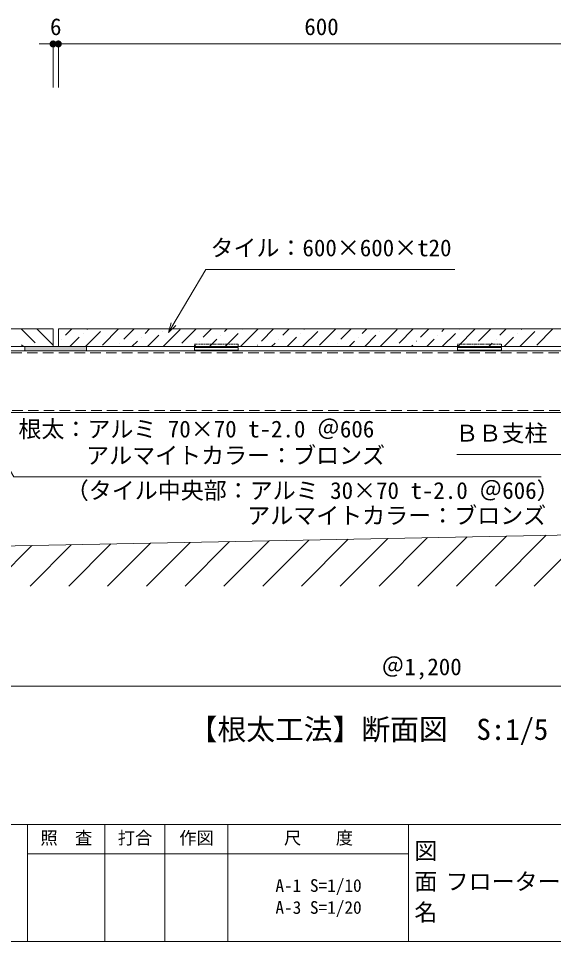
# Model space of a CAD drawing. Units: millimetres, scale not verified, with parts at other scales. Extents: x -4007 to 4007, y -2741 to 2832.
# Drawn here: x 1159 to 2379, y -2741 to -639 of the extents above; entities that cross this region are included whole.
import ezdxf
from ezdxf.enums import TextEntityAlignment as Align

# ---------------------------------------------------------------- set-up
doc = ezdxf.new("R2010")
doc.units = ezdxf.units.MM
doc.header["$LTSCALE"] = 20
doc.linetypes.add('DASHED1', pattern=[1.8, 1.2, -0.6])
for name, color, linetype, lineweight in [('0-0_0-A01-枠A', 4, 'Continuous', 9), ('0-4_0-A11-寸法_詳細', 5, 'Continuous', 9), ('0-5_0', 7, 'Continuous', 9), ('0-8_A-B03-文字_書込_小', 7, 'Continuous', 9), ('0-9_A-E01-仕上太線', 5, 'Continuous', 9), ('0-C_A-D09-金物_鋼材', 1, 'Continuous', 9), ('0-F_A-C03-壁種別', 4, 'Continuous', 9), ('1-1_ｱﾙﾐ', 1, 'Continuous', 9), ('1-2_A-C02-ハッチング', 134, 'Continuous', 9), ('1-6_SUNPO_s', 4, 'Continuous', 9)]:
    doc.layers.add(name, color=color, linetype=linetype, lineweight=lineweight)
doc.layers.add('0-2_0-A02-枠B', color=5, linetype='Continuous')
doc.layers.add('0-6_A-B01-文字_タイトル室名', color=2, linetype='Continuous')
doc.styles.add('ＭＳ ゴシック', font='')
doc.styles.get('ＭＳ ゴシック').set_extended_font_data('MS Gothic')

# ---------------------------------------------------------------- blocks, each defined once
blk = doc.blocks.new('waku')
at = {"layer": '0-0_0-A01-枠A'}
for p, q in [((396.67, 900), (15275.25, 900)), ((10769.7, 900), (10769.7, 366.67)), ((11121.91, 900), (11121.91, 366.67)), ((11396.81, 900), (11396.81, 366.67)), ((11682.71, 900), (11682.71, 366.67)), ((12507.45, 900), (12507.45, 766.67)), ((396.67, 366.67), (15329.75, 366.67))]:
    blk.add_line(p, q, dxfattribs=at)
blk.add_lwpolyline([(10769.7, 766.67), (12507.45, 766.67), (12507.45, 366.67)], dxfattribs=at)
at = {"layer": '0-2_0-A02-枠B', "color": 6, "style": 'ＭＳ ゴシック'}
for s, height, p in [('照\u3000査', 57.77, (10828.85, 792.23)), ('打合', 57.77, (11181.39, 792.23)), ('作図', 57.77, (11461.79, 792.23)), ('尺\u3000\u3000度', 57.77, (11939.14, 792.23)), ('図', 76.98, (12533.55, 718.53)), ('面', 76.98, (12533.55, 578.53)), ('名', 76.98, (12533.55, 438.53))]:
    blk.add_text(s, height=height, dxfattribs=at).set_placement(p, align=Align.BOTTOM_LEFT)
blk = doc.blocks.new('_Dot')
at = {"layer": '0-5_0'}
blk.add_line((-10, 0), (-20, 0), dxfattribs=at)
for points in [[(0, 0), (-10, 0), (-9.92, 1.25)], [(0, 0), (-9.92, -1.25), (-10, 0)], [(0, 0), (-9.92, 1.25), (-9.69, 2.49)], [(0, 0), (-9.69, -2.49), (-9.92, -1.25)], [(0, 0), (-9.69, 2.49), (-9.3, 3.68)], [(0, 0), (-9.3, -3.68), (-9.69, -2.49)], [(0, 0), (-9.3, 3.68), (-8.76, 4.82)], [(0, 0), (-8.76, -4.82), (-9.3, -3.68)], [(0, 0), (-8.76, 4.82), (-8.09, 5.88)], [(0, 0), (-8.09, -5.88), (-8.76, -4.82)], [(0, 0), (-8.09, 5.88), (-7.29, 6.85)], [(0, 0), (-7.29, -6.85), (-8.09, -5.88)], [(0, 0), (-7.29, 6.85), (-6.37, 7.71)], [(0, 0), (-6.37, -7.71), (-7.29, -6.85)], [(0, 0), (-6.37, 7.71), (-5.36, 8.44)], [(0, 0), (-5.36, -8.44), (-6.37, -7.71)], [(0, 0), (-5.36, 8.44), (-4.26, 9.05)], [(0, 0), (-4.26, -9.05), (-5.36, -8.44)], [(0, 0), (-4.26, 9.05), (-3.09, 9.51)], [(0, 0), (-3.09, -9.51), (-4.26, -9.05)], [(0, 0), (-3.09, 9.51), (-1.87, 9.82)], [(0, 0), (-1.87, -9.82), (-3.09, -9.51)], [(0, 0), (-1.87, 9.82), (-0.63, 9.98)], [(0, 0), (-0.63, -9.98), (-1.87, -9.82)], [(0, 0), (-0.63, 9.98), (0.63, 9.98)], [(0, 0), (0.63, -9.98), (-0.63, -9.98)], [(0, 0), (0.63, 9.98), (1.87, 9.82)], [(0, 0), (1.87, 9.82), (3.09, 9.51)], [(0, 0), (3.09, 9.51), (4.26, 9.05)], [(0, 0), (4.26, 9.05), (5.36, 8.44)], [(0, 0), (5.36, 8.44), (6.37, 7.71)], [(0, 0), (6.37, 7.71), (7.29, 6.85)], [(0, 0), (7.29, 6.85), (8.09, 5.88)], [(0, 0), (8.09, 5.88), (8.76, 4.82)], [(0, 0), (8.76, 4.82), (9.3, 3.68)], [(0, 0), (9.3, 3.68), (9.69, 2.49)], [(0, 0), (9.69, 2.49), (9.92, 1.25)], [(0, 0), (9.92, 1.25), (10, 0)], [(0, 0), (1.87, -9.82), (0.63, -9.98)], [(0, 0), (3.09, -9.51), (1.87, -9.82)], [(0, 0), (4.26, -9.05), (3.09, -9.51)], [(0, 0), (5.36, -8.44), (4.26, -9.05)], [(0, 0), (6.37, -7.71), (5.36, -8.44)], [(0, 0), (7.29, -6.85), (6.37, -7.71)], [(0, 0), (8.09, -5.88), (7.29, -6.85)], [(0, 0), (8.76, -4.82), (8.09, -5.88)], [(0, 0), (9.3, -3.68), (8.76, -4.82)], [(0, 0), (9.69, -2.49), (9.3, -3.68)], [(0, 0), (9.92, -1.25), (9.69, -2.49)], [(0, 0), (10, 0), (9.92, -1.25)]]:
    blk.add_solid(points, dxfattribs=at)
blk = doc.blocks.new('プレートA-C')
at = {"layer": '0-5_0', "linetype": 'DASHED1'}
blk.add_lwpolyline([(-500, 130), (500, 130), (500, 54.1), (-500, 54.1)], close=True, dxfattribs=at)
at = {"layer": '0-5_0'}
blk.add_lwpolyline([(-500, 54.1), (500, 54.1), (500, 0), (-500, 0)], close=True, dxfattribs=at)
blk = doc.blocks.new('G$C93F2C324')
at = {"layer": '0-5_0'}
blk.add_lwpolyline([(-500, 20), (500, 20), (500, 0), (-500, 0)], close=True, dxfattribs=at)
at = {"layer": '1-2_A-C02-ハッチング'}
blk.add_solid([(-500, 20), (-500, 0), (500, 20), (500, 0)], dxfattribs=at)
at = {"layer": '0-C_A-D09-金物_鋼材'}
blk.add_blockref('プレートA-C', (0, 20), dxfattribs=at)
blk = doc.blocks.new('_Open30')
at = {"layer": '1-6_SUNPO_s'}
blk.add_line((0, 0), (-20, 0), dxfattribs=at)
blk.add_lwpolyline([(-20, 5.36), (0, 0), (-20, -5.36)], dxfattribs=at)

msp = doc.modelspace()

# ---------------------------------------------------------------- linework, layer by layer
at = {"layer": '0-4_0-A11-寸法_詳細'}
for p, q in [((1222.32, -697.18), (1206.32, -697.18)), ((1238.32, -796.27), (1238.32, -697.18)), ((1250.32, -697.18), (1238.32, -697.18)), ((1250.32, -796.27), (1250.32, -697.18)), ((1250.32, -796.27), (1250.32, -697.18)), ((2434.32, -697.18), (1266.32, -697.18)), ((1266.32, -697.18), (1282.32, -697.18)), ((3263.18, -2159.78), (895.18, -2159.78))]:
    msp.add_line(p, q, dxfattribs=at)
at = {"layer": '0-8_A-B03-文字_書込_小'}
for points in [[(2153.88, -1210.39), (1586.62, -1210.39), (1508.96, -1341.41)], [(2350.86, -1682.92), (1148.84, -1682.92), (1037, -1494.23)], [(2158.4, -1632.35), (3074.86, -1632.35), (3136.09, -1735.66)]]:
    msp.add_lwpolyline(points, dxfattribs=at)
at = {"layer": '0-9_A-E01-仕上太線', "color": 4}
msp.add_line((3798.99, -1787.13), (279.18, -1857.52), dxfattribs=at)
msp.add_lwpolyline([(279.18, -1386.1), (1238.32, -1386.1), (1238.32, -1346.1), (279.18, -1346.1)], dxfattribs=at)
msp.add_lwpolyline([(1250.32, -1386.1), (2450.32, -1386.1), (2450.32, -1346.1), (1250.32, -1346.1)], close=True, dxfattribs=at)
at = {"layer": '0-C_A-D09-金物_鋼材'}
msp.add_lwpolyline([(1174.32, -1396.1), (1314.32, -1396.1), (1314.32, -1386.1), (1174.32, -1386.1)], close=True, dxfattribs=at)
at = {"layer": '0-F_A-C03-壁種別'}
for p, q in [((1627.8, -1931.56), (1730.87, -1828.49)), ((1716.19, -1931.56), (1821.06, -1826.69)), ((1804.57, -1931.56), (1911.25, -1824.88)), ((1892.96, -1931.56), (2001.45, -1823.08)), ((1981.35, -1931.56), (2091.64, -1821.27)), ((2069.74, -1931.56), (2181.83, -1819.47)), ((2158.13, -1931.56), (2272.02, -1817.67)), ((2246.52, -1931.56), (2362.21, -1815.86)), ((2334.9, -1931.56), (2452.41, -1814.06)), ((1097.47, -1931.56), (1189.72, -1839.31)), ((1185.86, -1931.56), (1279.91, -1837.51)), ((1274.24, -1931.56), (1370.1, -1835.71)), ((1362.63, -1931.56), (1460.29, -1833.9)), ((1451.02, -1931.56), (1550.48, -1832.1)), ((1539.41, -1931.56), (1640.68, -1830.29))]:
    msp.add_line(p, q, dxfattribs=at)
at = {"layer": '1-1_ｱﾙﾐ'}
for p, q in [((279.18, -1396.1), (3798.99, -1396.1)), ((929.18, -1536.1), (3229.18, -1536.1))]:
    msp.add_line(p, q, dxfattribs=at)
at = {"layer": '1-1_ｱﾙﾐ', "color": 4, "linetype": 'DASHED1'}
for p, q in [((279.18, -1400.1), (3798.99, -1400.1)), ((929.18, -1532.1), (3229.18, -1532.1))]:
    msp.add_line(p, q, dxfattribs=at)
at = {"layer": '1-2_A-C02-ハッチング'}
for p, q in [((1197.66, -1377.82), (1165.94, -1346.1)), ((1238.32, -1383.12), (1202.08, -1346.88)), ((1266.9, -1360.6), (1281.41, -1346.1)), ((1276.76, -1386.1), (1297.84, -1365.02)), ((1306.68, -1356.18), (1306.88, -1356.18)), ((1312.12, -1386.1), (1346.45, -1351.76)), ((1315.52, -1347.34), (1316.76, -1346.1)), ((1350.87, -1382.7), (1387.48, -1346.1)), ((1399.49, -1369.44), (1422.83, -1346.1)), ((1439.26, -1365.02), (1439.46, -1365.02)), ((1448.1, -1356.18), (1458.19, -1346.1)), ((1453.54, -1386.1), (1479.04, -1360.6)), ((1487.88, -1351.76), (1488.08, -1351.76)), ((1488.9, -1386.1), (1527.65, -1347.34)), ((1532.07, -1378.28), (1564.25, -1346.1)), ((1580.68, -1365.02), (1599.61, -1346.1)), ((1620.46, -1360.6), (1620.66, -1360.6)), ((1629.3, -1351.76), (1634.96, -1346.1)), ((1630.32, -1386.1), (1660.23, -1356.18)), ((1665.67, -1386.1), (1705.67, -1346.1)), ((1669.07, -1347.34), (1669.27, -1347.34)), ((1713.27, -1373.86), (1741.03, -1346.1)), ((1761.88, -1360.6), (1776.38, -1346.1)), ((1771.74, -1386.1), (1792.82, -1365.02)), ((1801.65, -1356.18), (1801.85, -1356.18)), ((1807.09, -1386.1), (1841.43, -1351.76)), ((1810.49, -1347.34), (1811.74, -1346.1)), ((1845.85, -1382.7), (1882.45, -1346.1)), ((1894.46, -1369.44), (1917.81, -1346.1)), ((1934.24, -1365.02), (1934.44, -1365.02)), ((1943.08, -1356.18), (1953.16, -1346.1)), ((1948.52, -1386.1), (1974.01, -1360.6)), ((1982.85, -1351.76), (1983.05, -1351.76)), ((1983.87, -1386.1), (2022.63, -1347.34)), ((2027.04, -1378.28), (2059.23, -1346.1)), ((2075.66, -1365.02), (2094.58, -1346.1)), ((2115.43, -1360.6), (2115.63, -1360.6)), ((2124.27, -1351.76), (2129.94, -1346.1)), ((2125.29, -1386.1), (2155.21, -1356.18)), ((2160.65, -1386.1), (2200.65, -1346.1)), ((2164.05, -1347.34), (2164.25, -1347.34)), ((2208.24, -1373.86), (2236, -1346.1)), ((2256.85, -1360.6), (2271.36, -1346.1)), ((2266.71, -1386.1), (2287.79, -1365.02)), ((2296.63, -1356.18), (2296.83, -1356.18)), ((2302.07, -1386.1), (2336.4, -1351.76)), ((2305.47, -1347.34), (2306.71, -1346.1)), ((2340.82, -1382.7), (2377.43, -1346.1)), ((1170.59, -1386.1), (1166.73, -1382.24)), ((1258.07, -1369.44), (1258.27, -1369.44)), ((1390.65, -1378.28), (1390.85, -1378.28)), ((1418.19, -1386.1), (1430.42, -1373.86)), ((1559.61, -1386.1), (1563.01, -1382.7)), ((1571.84, -1373.86), (1572.04, -1373.86)), ((1594.96, -1386.1), (1611.62, -1369.44)), ((1704.43, -1382.7), (1704.63, -1382.7)), ((1736.38, -1386.1), (1744.2, -1378.28)), ((1753.04, -1369.44), (1753.24, -1369.44)), ((1885.62, -1378.28), (1885.82, -1378.28)), ((1913.16, -1386.1), (1925.4, -1373.86)), ((2054.58, -1386.1), (2057.98, -1382.7)), ((2066.82, -1373.86), (2067.02, -1373.86)), ((2089.94, -1386.1), (2106.59, -1369.44)), ((2199.4, -1382.7), (2199.6, -1382.7)), ((2231.36, -1386.1), (2239.18, -1378.28)), ((2248.02, -1369.44), (2248.22, -1369.44))]:
    msp.add_line(p, q, dxfattribs=at)
msp.add_solid([(1174.32, -1396.1), (1174.32, -1386.1), (1314.32, -1396.1), (1314.32, -1386.1)], dxfattribs=at)

# ---------------------------------------------------------------- block references
at = {"layer": '0-0_0-A01-枠A', "xscale": 0.5, "yscale": 0.5}
msp.add_blockref('waku', (-4205, -2924.31), dxfattribs=at)
at = {"layer": '0-4_0-A11-寸法_詳細', "xscale": 0.8, "yscale": 0.8}
msp.add_blockref('_Dot', (1238.32, -697.18), dxfattribs=at)
at = {"layer": '0-4_0-A11-寸法_詳細', "xscale": 0.8, "yscale": 0.8, "rotation": 180}
msp.add_blockref('_Dot', (1250.32, -697.18), dxfattribs=at)
msp.add_blockref('_Dot', (1250.32, -697.18), dxfattribs=at)
at = {"layer": '0-8_A-B03-文字_書込_小', "xscale": 1.125, "yscale": 1.125, "rotation": 239.34367}
msp.add_blockref('_Open30', (1501.31, -1354.31), dxfattribs=at)
at = {"layer": '0-C_A-D09-金物_鋼材', "xscale": 0.1, "yscale": 0.1}
for p in [(1610.32, -1396.1), (2210.32, -1396.1)]:
    msp.add_blockref('G$C93F2C324', p, dxfattribs=at)

# ---------------------------------------------------------------- texts
at = {"layer": '0-4_0-A11-寸法_詳細', "style": 'ＭＳ ゴシック'}
for s, p in [('6', (1231.32, -688.58)), ('600', (1810.91, -688.58)), ('＠1,200', (1986.63, -2146.11))]:
    msp.add_text(s, height=38.42, dxfattribs=at).set_placement(p, align=Align.BOTTOM_LEFT)
at = {"layer": '0-6_A-B01-文字_タイトル室名', "style": 'ＭＳ ゴシック'}
for s, height, p in [('【根太工法】断面図\u3000S:1/5', 48.09, (1547.42, -2296.34)), ('フローターシステム\u3000標準図【アルミ大引・根太工法】', 38.42, (2132.92, -2635.05)), ('A-1 S=1/10', 28.89, (1745.08, -2636.53)), ('A-3 S=1/20', 28.89, (1745.08, -2686.53))]:
    msp.add_text(s, height=height, dxfattribs=at).set_placement(p, align=Align.BOTTOM_LEFT)
at = {"layer": '0-8_A-B03-文字_書込_小', "style": 'ＭＳ ゴシック'}
for s, p in [('タイル：600×600×t20', (1597.06, -1192.16)), ('根太：アルミ 70×70 t-2.0 ＠606', (1159.28, -1604.68)), ('ＢＢ支柱 ステンレス板付樹脂束 φ200', (2155.5, -1614.11)), ('アルマイトカラー：ブロンズ', (1313.74, -1664.68)), ('（タイル中央部：アルミ 30×70 t-2.0 ＠606）', (1267.27, -1744.68)), ('アルマイトカラー：ブロンズ', (1680.87, -1801.59))]:
    msp.add_text(s, height=38.42, dxfattribs=at).set_placement(p, align=Align.BOTTOM_LEFT)

doc.saveas('drawing.dxf')
